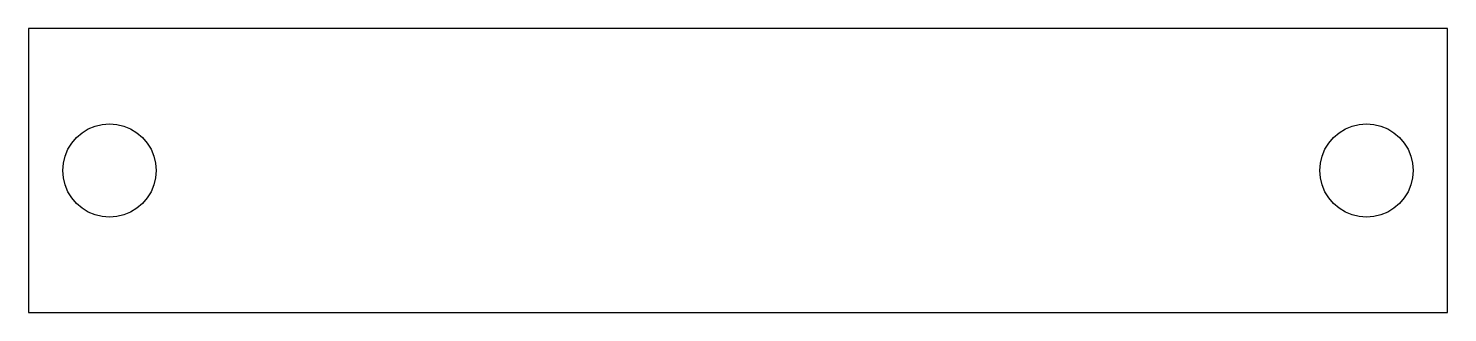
# Model space of a CAD drawing. Header units: metres. Extents: x -17.5 to 17.5, y -3.5 to 3.5.
import ezdxf

# ---------------------------------------------------------------- set-up
doc = ezdxf.new("R2010")
doc.units = ezdxf.units.M

msp = doc.modelspace()

# ---------------------------------------------------------------- linework, layer by layer
for p, q in [((17.5, 3.5), (-17.5, 3.5)), ((-17.5, 3.5), (-17.5, -3.5)), ((17.5, -3.5), (17.5, 3.5)), ((-16.0221, 1.02464), (-15.8554, 1.0937)), ((-15.8554, 1.0937), (-15.6799, 1.13583)), ((-15.6799, 1.13583), (-15.5, 1.14999)), ((-15.5, 1.14999), (-15.3201, 1.13583)), ((-15.3201, 1.13583), (-15.1446, 1.0937)), ((-15.1446, 1.0937), (-14.9779, 1.02464)), ((14.9779, 1.02464), (15.1446, 1.0937)), ((15.1446, 1.0937), (15.3201, 1.13583)), ((15.3201, 1.13583), (15.5, 1.14999)), ((15.5, 1.14999), (15.6799, 1.13583)), ((15.6799, 1.13583), (15.8554, 1.0937)), ((15.8554, 1.0937), (16.0221, 1.02464)), ((-16.4304, 0.675949), (-16.3132, 0.813171)), ((-16.3132, 0.813171), (-16.1759, 0.930359)), ((-16.1759, 0.930359), (-16.0221, 1.02464)), ((-14.9779, 1.02464), (-14.824, 0.930359)), ((-14.824, 0.930359), (-14.6868, 0.813171)), ((-14.6868, 0.813171), (-14.5696, 0.675949)), ((14.5696, 0.675949), (14.6868, 0.813171)), ((14.6868, 0.813171), (14.824, 0.930359)), ((14.824, 0.930359), (14.9779, 1.02464)), ((16.0221, 1.02464), (16.1759, 0.930359)), ((16.1759, 0.930359), (16.3132, 0.813171)), ((16.3132, 0.813171), (16.4304, 0.675949)), ((-16.6358, 0.179886), (-16.5937, 0.355362)), ((-16.5937, 0.355362), (-16.5246, 0.522079)), ((-16.5246, 0.522079), (-16.4304, 0.675949)), ((-14.5696, 0.675949), (-14.4753, 0.522079)), ((-14.4753, 0.522079), (-14.4063, 0.355362)), ((-14.4063, 0.355362), (-14.3642, 0.179886)), ((14.3642, 0.179886), (14.4063, 0.355362)), ((14.4063, 0.355362), (14.4753, 0.522079)), ((14.4753, 0.522079), (14.5696, 0.675949)), ((16.4304, 0.675949), (16.5246, 0.522079)), ((16.5246, 0.522079), (16.5937, 0.355362)), ((16.5937, 0.355362), (16.6358, 0.179886)), ((-16.65, 0), (-16.6358, 0.179886)), ((-16.6358, -0.179886), (-16.65, 0)), ((-14.3642, 0.179886), (-14.35, 0)), ((-14.35, 0), (-14.3642, -0.179886)), ((14.35, 0), (14.3642, 0.179886)), ((14.3642, -0.179886), (14.35, 0)), ((16.6358, 0.179886), (16.65, 0)), ((16.65, 0), (16.6358, -0.179886)), ((-16.5937, -0.355362), (-16.6358, -0.179886)), ((-14.3642, -0.179886), (-14.4063, -0.355362)), ((14.4063, -0.355362), (14.3642, -0.179886)), ((16.6358, -0.179886), (16.5937, -0.355362)), ((-16.5246, -0.522079), (-16.5937, -0.355362)), ((-16.4304, -0.675949), (-16.5246, -0.522079)), ((-16.3132, -0.813171), (-16.4304, -0.675949)), ((-14.5696, -0.675949), (-14.6868, -0.813171)), ((-14.4753, -0.522079), (-14.5696, -0.675949)), ((-14.4063, -0.355362), (-14.4753, -0.522079)), ((14.4753, -0.522079), (14.4063, -0.355362)), ((14.5696, -0.675949), (14.4753, -0.522079)), ((14.6868, -0.813171), (14.5696, -0.675949)), ((16.4304, -0.675949), (16.3132, -0.813171)), ((16.5246, -0.522079), (16.4304, -0.675949)), ((16.5937, -0.355362), (16.5246, -0.522079)), ((-16.1759, -0.930359), (-16.3132, -0.813171)), ((-16.0221, -1.02464), (-16.1759, -0.930359)), ((-15.8554, -1.0937), (-16.0221, -1.02464)), ((-14.9779, -1.02464), (-15.1446, -1.0937)), ((-14.824, -0.930359), (-14.9779, -1.02464)), ((-14.6868, -0.813171), (-14.824, -0.930359)), ((14.824, -0.930359), (14.6868, -0.813171)), ((14.9779, -1.02464), (14.824, -0.930359)), ((15.1446, -1.0937), (14.9779, -1.02464)), ((16.0221, -1.02464), (15.8554, -1.0937)), ((16.1759, -0.930359), (16.0221, -1.02464)), ((16.3132, -0.813171), (16.1759, -0.930359)), ((-15.6799, -1.13583), (-15.8554, -1.0937)), ((-15.5, -1.14999), (-15.6799, -1.13583)), ((-15.3201, -1.13583), (-15.5, -1.14999)), ((-15.1446, -1.0937), (-15.3201, -1.13583)), ((15.3201, -1.13583), (15.1446, -1.0937)), ((15.5, -1.14999), (15.3201, -1.13583)), ((15.6799, -1.13583), (15.5, -1.14999)), ((15.8554, -1.0937), (15.6799, -1.13583)), ((-17.5, -3.5), (17.5, -3.5))]:
    msp.add_line(p, q)

doc.saveas('drawing.dxf')
